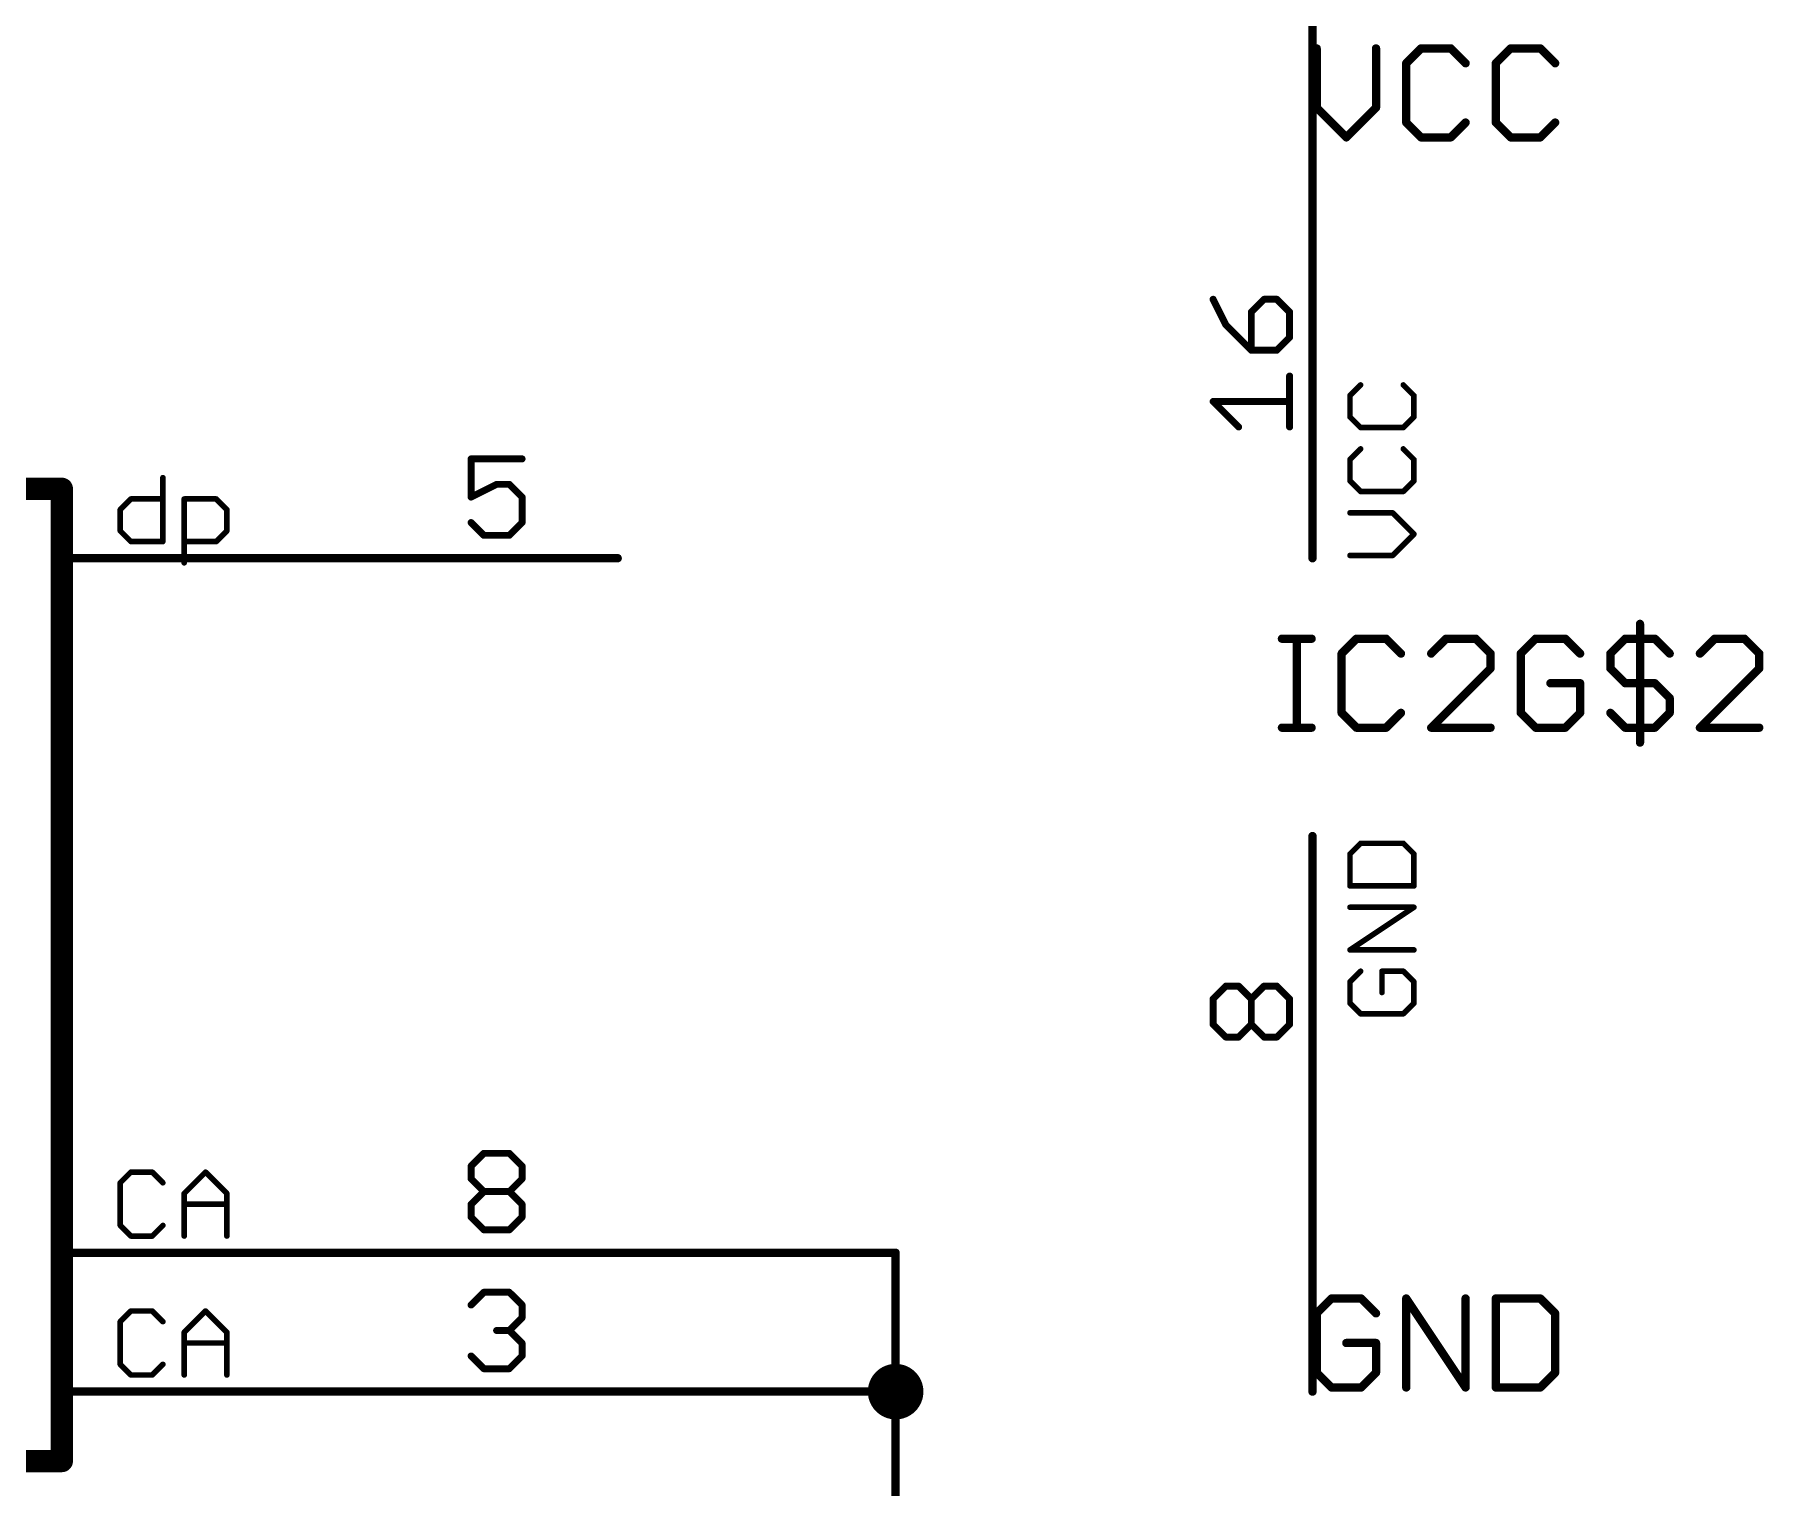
# Model space of a CAD drawing. Extents: x -13 to 211, y -15 to 133.
# Drawn here: x 179.84 to 211.44, y 26.19 to 52.76 of the extents above; entities that cross this region are included whole.
import ezdxf

# ---------------------------------------------------------------- set-up
doc = ezdxf.new("R2010")
doc.units = 0
for name, color, linetype in [('91', 94, 'CONTINUOUS'), ('94', 14, 'CONTINUOUS'), ('95', 251, 'CONTINUOUS')]:
    doc.layers.add(name, color=color, linetype=linetype)

msp = doc.modelspace()

# ---------------------------------------------------------------- linework, layer by layer
at = {"layer": '91', "const_width": 0.1524}
for points in [[(203.2, 48.26), (203.2, 53.34)], [(203.2, 33.02), (203.2, 27.94)], [(190.5, 30.48), (195.58, 30.48)], [(195.58, 30.48), (195.58, 27.94)], [(190.5, 27.94), (195.58, 27.94)], [(195.58, 27.94), (195.58, 2.54)]]:
    msp.add_lwpolyline(points, dxfattribs=at)
at = {"layer": '91'}
for points, const_width in [([(203.1619, 48.26, 1), (203.2381, 48.26)], 0.0762), ([(203.2381, 33.02, 1), (203.1619, 33.02)], 0.0762), ([(190.5, 30.5181, 1), (190.5, 30.4419)], 0.0762), ([(195.6181, 30.48, 1), (195.5419, 30.48)], 0.0762), ([(195.58, 30.4419, 1), (195.58, 30.5181)], 0.0762), ([(195.58, 27.686, 1), (195.58, 28.194, 1), (195.58, 27.686)], 0.508), ([(190.5, 27.9781, 1), (190.5, 27.9019)], 0.0762), ([(195.6181, 27.94, 1), (195.5419, 27.94)], 0.0762), ([(195.5419, 27.94, 1), (195.6181, 27.94)], 0.0762), ([(195.58, 27.9019, 1), (195.58, 27.9781)], 0.0762), ([(203.1619, 27.94, 1), (203.2381, 27.94)], 0.0762)]:
    msp.add_lwpolyline(points, format="xyb", dxfattribs=dict(at, const_width=const_width))
at = {"layer": '94'}
for points, const_width in [([(203.2, 48.26), (203.2, 43.18)], 0.1524), ([(180.34, 44.45), (170.18, 44.45)], 0.4064), ([(180.34, 44.45), (180.34, 26.67)], 0.4064), ([(185.42, 43.18), (180.213, 43.18)], 0.1524), ([(190.5, 43.18), (185.42, 43.18)], 0.1524), ([(203.2, 33.02), (203.2, 38.1)], 0.1524), ([(185.42, 30.48), (180.213, 30.48)], 0.1524), ([(190.5, 30.48), (185.42, 30.48)], 0.1524), ([(185.42, 27.94), (180.213, 27.94)], 0.1524), ([(190.5, 27.94), (185.42, 27.94)], 0.1524), ([(170.18, 26.67), (180.34, 26.67)], 0.4064)]:
    msp.add_lwpolyline(points, dxfattribs=dict(at, const_width=const_width))
for points, const_width in [([(203.2381, 48.26, 1), (203.1619, 48.26)], 0.0762), ([(180.4416, 44.45, 1), (180.2384, 44.45)], 0.2032), ([(180.34, 44.3484, 1), (180.34, 44.5516)], 0.2032), ([(180.213, 43.2181, 1), (180.213, 43.1419)], 0.0762), ([(185.42, 43.2181, 1), (185.42, 43.1419)], 0.0762), ([(185.42, 43.1419, 1), (185.42, 43.2181)], 0.0762), ([(190.5, 43.1419, 1), (190.5, 43.2181)], 0.0762), ([(203.1619, 43.18, 1), (203.2381, 43.18)], 0.0762), ([(203.2381, 38.1, 1), (203.1619, 38.1)], 0.0762), ([(203.1619, 33.02, 1), (203.2381, 33.02)], 0.0762), ([(180.213, 30.5181, 1), (180.213, 30.4419)], 0.0762), ([(185.42, 30.5181, 1), (185.42, 30.4419)], 0.0762), ([(185.42, 30.4419, 1), (185.42, 30.5181)], 0.0762), ([(190.5, 30.4419, 1), (190.5, 30.5181)], 0.0762), ([(180.213, 27.9781, 1), (180.213, 27.9019)], 0.0762), ([(185.42, 27.9781, 1), (185.42, 27.9019)], 0.0762), ([(185.42, 27.9019, 1), (185.42, 27.9781)], 0.0762), ([(190.5, 27.9019, 1), (190.5, 27.9781)], 0.0762), ([(180.34, 26.5684, 1), (180.34, 26.7716)], 0.2032), ([(180.2384, 26.67, 1), (180.4416, 26.67)], 0.2032)]:
    msp.add_lwpolyline(points, format="xyb", dxfattribs=dict(at, const_width=const_width))
at = {"layer": '95'}
for points, const_width in [([(203.2762, 52.5032), (203.2762, 51.4185)], 0.1524), ([(204.3609, 51.4185), (204.3609, 52.5032)], 0.1524), ([(205.1845, 52.5032), (204.9134, 52.232)], 0.1524), ([(205.7269, 52.5032), (205.1845, 52.5032)], 0.1524), ([(205.998, 52.232), (205.7269, 52.5032)], 0.1524), ([(206.8217, 52.5032), (206.5505, 52.232)], 0.1524), ([(207.364, 52.5032), (206.8217, 52.5032)], 0.1524), ([(207.6352, 52.232), (207.364, 52.5032)], 0.1524), ([(204.9134, 52.232), (204.9134, 51.1474)], 0.1524), ([(206.5505, 52.232), (206.5505, 51.1474)], 0.1524), ([(203.2762, 51.4185), (203.8185, 50.8762)], 0.1524), ([(203.8185, 50.8762), (204.3609, 51.4185)], 0.1524), ([(204.9134, 51.1474), (205.1845, 50.8762)], 0.1524), ([(205.7269, 50.8762), (205.998, 51.1474)], 0.1524), ([(206.5505, 51.1474), (206.8217, 50.8762)], 0.1524), ([(207.364, 50.8762), (207.6352, 51.1474)], 0.1524), ([(205.1845, 50.8762), (205.7269, 50.8762)], 0.1524), ([(206.8217, 50.8762), (207.364, 50.8762)], 0.1524), ([(201.3827, 47.9157), (201.6157, 47.4496)], 0.127), ([(202.3148, 47.9157), (202.0818, 47.6827)], 0.127), ([(202.0818, 47.6827), (202.0818, 46.9836)], 0.127), ([(202.5479, 47.9157), (202.3148, 47.9157)], 0.127), ([(202.7809, 47.6827), (202.5479, 47.9157)], 0.127), ([(202.7809, 47.2166), (202.7809, 47.6827)], 0.127), ([(201.6157, 47.4496), (202.0818, 46.9836)], 0.127), ([(202.5479, 46.9836), (202.7809, 47.2166)], 0.127), ([(202.0818, 46.9836), (202.5479, 46.9836)], 0.127), ([(202.7809, 45.5803), (202.7809, 46.5124)], 0.127), ([(204.0797, 46.3492), (203.8848, 46.1543)], 0.1016), ([(203.8848, 46.1543), (203.8848, 45.7645)], 0.1016), ([(205.0542, 46.1543), (204.8593, 46.3492)], 0.1016), ([(205.0542, 45.7645), (205.0542, 46.1543)], 0.1016), ([(201.8488, 45.5803), (201.3827, 46.0464)], 0.127), ([(201.3827, 46.0464), (202.7809, 46.0464)], 0.127), ([(203.8848, 45.7645), (204.0797, 45.5696)], 0.1016), ([(204.0797, 45.5696), (204.8593, 45.5696)], 0.1016), ([(204.8593, 45.5696), (205.0542, 45.7645)], 0.1016), ([(204.0797, 45.1798), (203.8848, 44.9849)], 0.1016), ([(205.0542, 44.9849), (204.8593, 45.1798)], 0.1016), ([(188.7524, 44.9973), (187.8203, 44.9973)], 0.127), ([(187.8203, 44.9973), (187.8203, 44.2982)], 0.127), ([(203.8848, 44.9849), (203.8848, 44.5951)], 0.1016), ([(205.0542, 44.5951), (205.0542, 44.9849)], 0.1016), ([(182.1864, 44.6542), (182.1864, 43.4848)], 0.1016), ([(187.8203, 44.2982), (188.2864, 44.5312)], 0.127), ([(188.2864, 44.5312), (188.5194, 44.5312)], 0.127), ([(188.5194, 44.5312), (188.7524, 44.2982)], 0.127), ([(203.8848, 44.5951), (204.0797, 44.4002)], 0.1016), ([(204.8593, 44.4002), (205.0542, 44.5951)], 0.1016), ([(181.4068, 44.0695), (181.6017, 44.2644)], 0.1016), ([(181.6017, 44.2644), (182.1864, 44.2644)], 0.1016), ([(182.5762, 43.095), (182.5762, 44.2644)], 0.1016), ([(182.5762, 44.2644), (183.1609, 44.2644)], 0.1016), ([(183.1609, 44.2644), (183.3558, 44.0695)], 0.1016), ([(188.7524, 44.2982), (188.7524, 43.8321)], 0.127), ([(204.0797, 44.4002), (204.8593, 44.4002)], 0.1016), ([(181.4068, 43.6797), (181.4068, 44.0695)], 0.1016), ([(183.3558, 44.0695), (183.3558, 43.6797)], 0.1016), ([(204.6644, 44.0104), (203.8848, 44.0104)], 0.1016), ([(205.0542, 43.6206), (204.6644, 44.0104)], 0.1016), ([(181.6017, 43.4848), (181.4068, 43.6797)], 0.1016), ([(183.3558, 43.6797), (183.1609, 43.4848)], 0.1016), ([(188.0533, 43.5991), (187.8203, 43.8321)], 0.127), ([(188.5194, 43.5991), (188.0533, 43.5991)], 0.127), ([(188.7524, 43.8321), (188.5194, 43.5991)], 0.127), ([(204.6644, 43.2308), (205.0542, 43.6206)], 0.1016), ([(182.1864, 43.4848), (181.6017, 43.4848)], 0.1016), ([(183.1609, 43.4848), (182.5762, 43.4848)], 0.1016), ([(203.8848, 43.2308), (204.6644, 43.2308)], 0.1016), ([(209.1864, 41.9794), (209.1864, 39.81)], 0.1524), ([(202.6412, 41.7082), (203.1835, 41.7082)], 0.1524), ([(202.9124, 40.0812), (202.9124, 41.7082)], 0.1524), ([(204.0038, 41.7082), (203.7326, 41.437)], 0.1524), ([(204.5461, 41.7082), (204.0038, 41.7082)], 0.1524), ([(204.8173, 41.437), (204.5461, 41.7082)], 0.1524), ([(205.641, 41.7082), (205.3698, 41.437)], 0.1524), ([(206.1833, 41.7082), (205.641, 41.7082)], 0.1524), ([(206.4545, 41.437), (206.1833, 41.7082)], 0.1524), ([(207.2781, 41.7082), (207.007, 41.437)], 0.1524), ([(207.8204, 41.7082), (207.2781, 41.7082)], 0.1524), ([(208.0916, 41.437), (207.8204, 41.7082)], 0.1524), ([(208.6441, 41.437), (208.9153, 41.7082)], 0.1524), ([(208.9153, 41.7082), (209.4576, 41.7082)], 0.1524), ([(209.4576, 41.7082), (209.7288, 41.437)], 0.1524), ([(210.5524, 41.7082), (210.2813, 41.437)], 0.1524), ([(211.0948, 41.7082), (210.5524, 41.7082)], 0.1524), ([(211.3659, 41.437), (211.0948, 41.7082)], 0.1524), ([(203.7326, 41.437), (203.7326, 40.3524)], 0.1524), ([(206.4545, 41.1659), (206.4545, 41.437)], 0.1524), ([(207.007, 41.437), (207.007, 40.3524)], 0.1524), ([(208.6441, 41.1659), (208.6441, 41.437)], 0.1524), ([(211.3659, 41.1659), (211.3659, 41.437)], 0.1524), ([(205.3698, 40.0812), (206.4545, 41.1659)], 0.1524), ([(208.9153, 40.8947), (208.6441, 41.1659)], 0.1524), ([(210.2813, 40.0812), (211.3659, 41.1659)], 0.1524), ([(208.0916, 40.8947), (207.5493, 40.8947)], 0.1524), ([(208.0916, 40.3524), (208.0916, 40.8947)], 0.1524), ([(209.4576, 40.8947), (208.9153, 40.8947)], 0.1524), ([(209.7288, 40.6235), (209.4576, 40.8947)], 0.1524), ([(209.7288, 40.3524), (209.7288, 40.6235)], 0.1524), ([(202.6412, 40.0812), (203.1835, 40.0812)], 0.1524), ([(203.7326, 40.3524), (204.0038, 40.0812)], 0.1524), ([(204.0038, 40.0812), (204.5461, 40.0812)], 0.1524), ([(204.5461, 40.0812), (204.8173, 40.3524)], 0.1524), ([(206.4545, 40.0812), (205.3698, 40.0812)], 0.1524), ([(207.007, 40.3524), (207.2781, 40.0812)], 0.1524), ([(207.2781, 40.0812), (207.8204, 40.0812)], 0.1524), ([(207.8204, 40.0812), (208.0916, 40.3524)], 0.1524), ([(208.6441, 40.3524), (208.9153, 40.0812)], 0.1524), ([(208.9153, 40.0812), (209.4576, 40.0812)], 0.1524), ([(209.4576, 40.0812), (209.7288, 40.3524)], 0.1524), ([(211.3659, 40.0812), (210.2813, 40.0812)], 0.1524), ([(204.0797, 37.9672), (203.8848, 37.7723)], 0.1016), ([(204.8593, 37.9672), (204.0797, 37.9672)], 0.1016), ([(205.0542, 37.7723), (204.8593, 37.9672)], 0.1016), ([(203.8848, 37.7723), (203.8848, 37.1876)], 0.1016), ([(205.0542, 37.1876), (205.0542, 37.7723)], 0.1016), ([(203.8848, 37.1876), (205.0542, 37.1876)], 0.1016), ([(203.8848, 36.0182), (205.0542, 36.7978)], 0.1016), ([(205.0542, 36.7978), (203.8848, 36.7978)], 0.1016), ([(205.0542, 36.0182), (203.8848, 36.0182)], 0.1016), ([(201.3827, 35.1225), (201.6157, 35.3556)], 0.127), ([(201.6157, 35.3556), (201.8488, 35.3556)], 0.127), ([(201.8488, 35.3556), (202.0818, 35.1225)], 0.127), ([(202.0818, 35.1225), (202.3148, 35.3556)], 0.127), ([(202.3148, 35.3556), (202.5479, 35.3556)], 0.127), ([(202.5479, 35.3556), (202.7809, 35.1225)], 0.127), ([(204.0797, 35.6284), (203.8848, 35.4335)], 0.1016), ([(203.8848, 35.4335), (203.8848, 35.0437)], 0.1016), ([(204.8593, 35.6284), (204.4695, 35.6284)], 0.1016), ([(204.4695, 35.6284), (204.4695, 35.2386)], 0.1016), ([(205.0542, 35.4335), (204.8593, 35.6284)], 0.1016), ([(205.0542, 35.0437), (205.0542, 35.4335)], 0.1016), ([(201.3827, 34.6565), (201.3827, 35.1225)], 0.127), ([(202.0818, 34.6565), (202.0818, 35.1225)], 0.127), ([(202.7809, 35.1225), (202.7809, 34.6565)], 0.127), ([(203.8848, 35.0437), (204.0797, 34.8488)], 0.1016), ([(204.8593, 34.8488), (205.0542, 35.0437)], 0.1016), ([(204.0797, 34.8488), (204.8593, 34.8488)], 0.1016), ([(201.6157, 34.4234), (201.3827, 34.6565)], 0.127), ([(201.8488, 34.4234), (201.6157, 34.4234)], 0.127), ([(202.0818, 34.6565), (201.8488, 34.4234)], 0.127), ([(202.3148, 34.4234), (202.0818, 34.6565)], 0.127), ([(202.5479, 34.4234), (202.3148, 34.4234)], 0.127), ([(202.7809, 34.6565), (202.5479, 34.4234)], 0.127), ([(187.8203, 32.0643), (188.0533, 32.2973)], 0.127), ([(188.0533, 32.2973), (188.5194, 32.2973)], 0.127), ([(188.5194, 32.2973), (188.7524, 32.0643)], 0.127), ([(181.6017, 31.9542), (181.4068, 31.7593)], 0.1016), ([(181.9915, 31.9542), (181.6017, 31.9542)], 0.1016), ([(182.1864, 31.7593), (181.9915, 31.9542)], 0.1016), ([(182.5762, 31.5644), (182.966, 31.9542)], 0.1016), ([(182.966, 31.9542), (183.3558, 31.5644)], 0.1016), ([(187.8203, 31.8312), (187.8203, 32.0643)], 0.127), ([(188.7524, 32.0643), (188.7524, 31.8312)], 0.127), ([(181.4068, 31.7593), (181.4068, 30.9797)], 0.1016), ([(182.5762, 30.7848), (182.5762, 31.5644)], 0.1016), ([(183.3558, 31.5644), (183.3558, 30.7848)], 0.1016), ([(188.0533, 31.5982), (187.8203, 31.8312)], 0.127), ([(187.8203, 31.3652), (188.0533, 31.5982)], 0.127), ([(188.0533, 31.5982), (188.5194, 31.5982)], 0.127), ([(188.7524, 31.8312), (188.5194, 31.5982)], 0.127), ([(188.5194, 31.5982), (188.7524, 31.3652)], 0.127), ([(182.5762, 31.3695), (183.3558, 31.3695)], 0.1016), ([(187.8203, 31.1321), (187.8203, 31.3652)], 0.127), ([(188.7524, 31.3652), (188.7524, 31.1321)], 0.127), ([(181.4068, 30.9797), (181.6017, 30.7848)], 0.1016), ([(181.9915, 30.7848), (182.1864, 30.9797)], 0.1016), ([(188.0533, 30.8991), (187.8203, 31.1321)], 0.127), ([(188.7524, 31.1321), (188.5194, 30.8991)], 0.127), ([(181.6017, 30.7848), (181.9915, 30.7848)], 0.1016), ([(188.5194, 30.8991), (188.0533, 30.8991)], 0.127), ([(187.8203, 29.5243), (188.0533, 29.7573)], 0.127), ([(188.0533, 29.7573), (188.5194, 29.7573)], 0.127), ([(188.5194, 29.7573), (188.7524, 29.5243)], 0.127), ([(203.5474, 29.6432), (203.2762, 29.372)], 0.1524), ([(204.0897, 29.6432), (203.5474, 29.6432)], 0.1524), ([(204.3609, 29.372), (204.0897, 29.6432)], 0.1524), ([(204.9134, 28.0162), (204.9134, 29.6432)], 0.1524), ([(204.9134, 29.6432), (205.998, 28.0162)], 0.1524), ([(205.998, 28.0162), (205.998, 29.6432)], 0.1524), ([(206.5505, 29.6432), (206.5505, 28.0162)], 0.1524), ([(207.364, 29.6432), (206.5505, 29.6432)], 0.1524), ([(207.6352, 29.372), (207.364, 29.6432)], 0.1524), ([(181.6017, 29.4142), (181.4068, 29.2193)], 0.1016), ([(181.9915, 29.4142), (181.6017, 29.4142)], 0.1016), ([(182.1864, 29.2193), (181.9915, 29.4142)], 0.1016), ([(182.5762, 29.0244), (182.966, 29.4142)], 0.1016), ([(182.966, 29.4142), (183.3558, 29.0244)], 0.1016), ([(188.7524, 29.5243), (188.7524, 29.2912)], 0.127), ([(203.2762, 29.372), (203.2762, 28.2874)], 0.1524), ([(207.6352, 28.2874), (207.6352, 29.372)], 0.1524), ([(181.4068, 29.2193), (181.4068, 28.4397)], 0.1016), ([(182.5762, 28.2448), (182.5762, 29.0244)], 0.1016), ([(183.3558, 29.0244), (183.3558, 28.2448)], 0.1016), ([(188.5194, 29.0582), (188.2864, 29.0582)], 0.127), ([(188.7524, 29.2912), (188.5194, 29.0582)], 0.127), ([(188.5194, 29.0582), (188.7524, 28.8252)], 0.127), ([(182.5762, 28.8295), (183.3558, 28.8295)], 0.1016), ([(188.7524, 28.8252), (188.7524, 28.5921)], 0.127), ([(204.3609, 28.8297), (203.8185, 28.8297)], 0.1524), ([(204.3609, 28.2874), (204.3609, 28.8297)], 0.1524), ([(181.4068, 28.4397), (181.6017, 28.2448)], 0.1016), ([(181.9915, 28.2448), (182.1864, 28.4397)], 0.1016), ([(188.0533, 28.3591), (187.8203, 28.5921)], 0.127), ([(188.7524, 28.5921), (188.5194, 28.3591)], 0.127), ([(181.6017, 28.2448), (181.9915, 28.2448)], 0.1016), ([(188.5194, 28.3591), (188.0533, 28.3591)], 0.127), ([(203.2762, 28.2874), (203.5474, 28.0162)], 0.1524), ([(204.0897, 28.0162), (204.3609, 28.2874)], 0.1524), ([(207.364, 28.0162), (207.6352, 28.2874)], 0.1524), ([(203.5474, 28.0162), (204.0897, 28.0162)], 0.1524), ([(206.5505, 28.0162), (207.364, 28.0162)], 0.1524)]:
    msp.add_lwpolyline(points, dxfattribs=dict(at, const_width=const_width))
for points, const_width in [([(203.3143, 52.5032, 1), (203.2381, 52.5032)], 0.0762), ([(204.399, 52.5032, 1), (204.3228, 52.5032)], 0.0762), ([(205.1845, 52.5413, 1), (205.1845, 52.4651)], 0.0762), ([(205.2115, 52.4762, 1), (205.1576, 52.5301)], 0.0762), ([(205.7538, 52.5301, 1), (205.6999, 52.4762)], 0.0762), ([(205.7269, 52.4651, 1), (205.7269, 52.5413)], 0.0762), ([(206.8217, 52.5413, 1), (206.8217, 52.4651)], 0.0762), ([(206.8486, 52.4762, 1), (206.7947, 52.5301)], 0.0762), ([(207.3909, 52.5301, 1), (207.3371, 52.4762)], 0.0762), ([(207.364, 52.4651, 1), (207.364, 52.5413)], 0.0762), ([(204.8864, 52.259, 1), (204.9403, 52.2051)], 0.0762), ([(204.9515, 52.232, 1), (204.8753, 52.232)], 0.0762), ([(205.9711, 52.2051, 1), (206.025, 52.259)], 0.0762), ([(206.5886, 52.232, 1), (206.5124, 52.232)], 0.0762), ([(206.5236, 52.259, 1), (206.5775, 52.2051)], 0.0762), ([(207.6082, 52.2051, 1), (207.6621, 52.259)], 0.0762), ([(203.3031, 51.4455, 1), (203.2493, 51.3916)], 0.0762), ([(203.2381, 51.4185, 1), (203.3143, 51.4185)], 0.0762), ([(204.3228, 51.4185, 1), (204.399, 51.4185)], 0.0762), ([(204.3878, 51.3916, 1), (204.3339, 51.4455)], 0.0762), ([(204.9403, 51.1743, 1), (204.8864, 51.1204)], 0.0762), ([(206.025, 51.1204, 1), (205.9711, 51.1743)], 0.0762), ([(206.5775, 51.1743, 1), (206.5236, 51.1204)], 0.0762), ([(207.6621, 51.1204, 1), (207.6082, 51.1743)], 0.0762), ([(203.7916, 50.9031, 1), (203.8455, 50.8493)], 0.0762), ([(203.7916, 50.8493, 1), (203.8455, 50.9031)], 0.0762), ([(204.8753, 51.1474, 1), (204.9515, 51.1474)], 0.0762), ([(205.1845, 50.9143, 1), (205.1845, 50.8381)], 0.0762), ([(205.1576, 50.8493, 1), (205.2115, 50.9031)], 0.0762), ([(205.6999, 50.9031, 1), (205.7538, 50.8493)], 0.0762), ([(205.7269, 50.8381, 1), (205.7269, 50.9143)], 0.0762), ([(206.5124, 51.1474, 1), (206.5886, 51.1474)], 0.0762), ([(206.8217, 50.9143, 1), (206.8217, 50.8381)], 0.0762), ([(206.7947, 50.8493, 1), (206.8486, 50.9031)], 0.0762), ([(207.3371, 50.9031, 1), (207.3909, 50.8493)], 0.0762), ([(207.364, 50.8381, 1), (207.364, 50.9143)], 0.0762), ([(201.4111, 47.9299, 1), (201.3543, 47.9015)], 0.0635), ([(202.1136, 47.6827, 1), (202.0501, 47.6827)], 0.0635), ([(202.0594, 47.7051, 1), (202.1043, 47.6602)], 0.0635), ([(202.3148, 47.9475, 1), (202.3148, 47.884)], 0.0635), ([(202.3373, 47.8933, 1), (202.2924, 47.9382)], 0.0635), ([(202.5703, 47.9382, 1), (202.5254, 47.8933)], 0.0635), ([(202.5479, 47.884, 1), (202.5479, 47.9475)], 0.0635), ([(202.8126, 47.6827, 1), (202.7492, 47.6827)], 0.0635), ([(202.7584, 47.6602, 1), (202.8034, 47.7051)], 0.0635), ([(201.6382, 47.4721, 1), (201.5933, 47.4272)], 0.0635), ([(201.5873, 47.4354, 1), (201.6441, 47.4638)], 0.0635), ([(202.7492, 47.2166, 1), (202.8126, 47.2166)], 0.0635), ([(202.8034, 47.1942, 1), (202.7584, 47.2391)], 0.0635), ([(202.0818, 47.0153, 1), (202.0818, 46.9518)], 0.0635), ([(202.0501, 46.9836, 1), (202.1136, 46.9836)], 0.0635), ([(202.0594, 46.9611, 1), (202.1043, 47.006)], 0.0635), ([(202.5254, 47.006, 1), (202.5703, 46.9611)], 0.0635), ([(202.5479, 46.9518, 1), (202.5479, 47.0153)], 0.0635), ([(202.8126, 46.5124, 1), (202.7492, 46.5124)], 0.0635), ([(203.8668, 46.1723, 1), (203.9028, 46.1363)], 0.0508), ([(203.9102, 46.1543, 1), (203.8594, 46.1543)], 0.0508), ([(204.0977, 46.3312, 1), (204.0617, 46.3672)], 0.0508), ([(204.8773, 46.3672, 1), (204.8413, 46.3312)], 0.0508), ([(205.0796, 46.1543, 1), (205.0288, 46.1543)], 0.0508), ([(205.0362, 46.1363, 1), (205.0722, 46.1723)], 0.0508), ([(201.3827, 46.0781, 1), (201.3827, 46.0146)], 0.0635), ([(201.4052, 46.0688, 1), (201.3603, 46.0239)], 0.0635), ([(202.7809, 46.0146, 1), (202.7809, 46.0781)], 0.0635), ([(201.8263, 45.5578, 1), (201.8712, 45.6028)], 0.0635), ([(202.7492, 45.5803, 1), (202.8126, 45.5803)], 0.0635), ([(203.9028, 45.7825, 1), (203.8668, 45.7465)], 0.0508), ([(203.8594, 45.7645, 1), (203.9102, 45.7645)], 0.0508), ([(204.0797, 45.595, 1), (204.0797, 45.5442)], 0.0508), ([(204.0617, 45.5516, 1), (204.0977, 45.5876)], 0.0508), ([(204.8413, 45.5876, 1), (204.8773, 45.5516)], 0.0508), ([(204.8593, 45.5442, 1), (204.8593, 45.595)], 0.0508), ([(205.0288, 45.7645, 1), (205.0796, 45.7645)], 0.0508), ([(205.0722, 45.7465, 1), (205.0362, 45.7825)], 0.0508), ([(204.0977, 45.1618, 1), (204.0617, 45.1978)], 0.0508), ([(204.8773, 45.1978, 1), (204.8413, 45.1618)], 0.0508), ([(187.8203, 45.029, 1), (187.8203, 44.9655)], 0.0635), ([(187.852, 44.9973, 1), (187.7886, 44.9973)], 0.0635), ([(188.7524, 44.9655, 1), (188.7524, 45.029)], 0.0635), ([(203.8668, 45.0029, 1), (203.9028, 44.9669)], 0.0508), ([(203.9102, 44.9849, 1), (203.8594, 44.9849)], 0.0508), ([(205.0796, 44.9849, 1), (205.0288, 44.9849)], 0.0508), ([(205.0362, 44.9669, 1), (205.0722, 45.0029)], 0.0508), ([(182.2118, 44.6542, 1), (182.161, 44.6542)], 0.0508), ([(188.2864, 44.563, 1), (188.2864, 44.4995)], 0.0635), ([(188.3006, 44.5028, 1), (188.2722, 44.5596)], 0.0635), ([(188.5418, 44.5537, 1), (188.4969, 44.5088)], 0.0635), ([(188.5194, 44.4995, 1), (188.5194, 44.563)], 0.0635), ([(203.9028, 44.6131, 1), (203.8668, 44.5771)], 0.0508), ([(203.8594, 44.5951, 1), (203.9102, 44.5951)], 0.0508), ([(205.0288, 44.5951, 1), (205.0796, 44.5951)], 0.0508), ([(205.0722, 44.5771, 1), (205.0362, 44.6131)], 0.0508), ([(181.6017, 44.2898, 1), (181.6017, 44.239)], 0.0508), ([(181.6197, 44.2464, 1), (181.5837, 44.2824)], 0.0508), ([(182.1864, 44.239, 1), (182.1864, 44.2898)], 0.0508), ([(182.6016, 44.2644, 1), (182.5508, 44.2644)], 0.0508), ([(182.5762, 44.2898, 1), (182.5762, 44.239)], 0.0508), ([(183.1789, 44.2824, 1), (183.1429, 44.2464)], 0.0508), ([(183.1609, 44.239, 1), (183.1609, 44.2898)], 0.0508), ([(187.8061, 44.3266, 1), (187.8345, 44.2698)], 0.0635), ([(187.7886, 44.2982, 1), (187.852, 44.2982)], 0.0635), ([(188.7842, 44.2982, 1), (188.7207, 44.2982)], 0.0635), ([(188.73, 44.2757, 1), (188.7749, 44.3206)], 0.0635), ([(204.0797, 44.4256, 1), (204.0797, 44.3748)], 0.0508), ([(204.0617, 44.3822, 1), (204.0977, 44.4182)], 0.0508), ([(204.8413, 44.4182, 1), (204.8773, 44.3822)], 0.0508), ([(204.8593, 44.3748, 1), (204.8593, 44.4256)], 0.0508), ([(181.3888, 44.0875, 1), (181.4248, 44.0515)], 0.0508), ([(181.4322, 44.0695, 1), (181.3814, 44.0695)], 0.0508), ([(183.3812, 44.0695, 1), (183.3304, 44.0695)], 0.0508), ([(183.3378, 44.0515, 1), (183.3738, 44.0875)], 0.0508), ([(203.8848, 44.0358, 1), (203.8848, 43.985)], 0.0508), ([(204.6824, 44.0284, 1), (204.6464, 43.9924)], 0.0508), ([(204.6644, 43.985, 1), (204.6644, 44.0358)], 0.0508), ([(181.4248, 43.6977, 1), (181.3888, 43.6617)], 0.0508), ([(181.3814, 43.6797, 1), (181.4322, 43.6797)], 0.0508), ([(183.3304, 43.6797, 1), (183.3812, 43.6797)], 0.0508), ([(183.3738, 43.6617, 1), (183.3378, 43.6977)], 0.0508), ([(187.8428, 43.8546, 1), (187.7978, 43.8097)], 0.0635), ([(188.0533, 43.6309, 1), (188.0533, 43.5673)], 0.0635), ([(188.0309, 43.5766, 1), (188.0758, 43.6216)], 0.0635), ([(188.4969, 43.6216, 1), (188.5418, 43.5766)], 0.0635), ([(188.5194, 43.5673, 1), (188.5194, 43.6309)], 0.0635), ([(188.7207, 43.8321, 1), (188.7842, 43.8321)], 0.0635), ([(188.7749, 43.8097, 1), (188.73, 43.8546)], 0.0635), ([(205.0722, 43.6026, 1), (205.0362, 43.6386)], 0.0508), ([(205.0362, 43.6026, 1), (205.0722, 43.6386)], 0.0508), ([(181.6017, 43.5102, 1), (181.6017, 43.4594)], 0.0508), ([(181.5837, 43.4668, 1), (181.6197, 43.5028)], 0.0508), ([(182.161, 43.4848, 1), (182.2118, 43.4848)], 0.0508), ([(182.1864, 43.4594, 1), (182.1864, 43.5102)], 0.0508), ([(182.5762, 43.5102, 1), (182.5762, 43.4594)], 0.0508), ([(183.1429, 43.5028, 1), (183.1789, 43.4668)], 0.0508), ([(183.1609, 43.4594, 1), (183.1609, 43.5102)], 0.0508), ([(182.5508, 43.095, 1), (182.6016, 43.095)], 0.0508), ([(203.8848, 43.2562, 1), (203.8848, 43.2054)], 0.0508), ([(204.6464, 43.2488, 1), (204.6824, 43.2128)], 0.0508), ([(204.6644, 43.2054, 1), (204.6644, 43.2562)], 0.0508), ([(209.2245, 41.9794, 1), (209.1483, 41.9794)], 0.0762), ([(202.6412, 41.7463, 1), (202.6412, 41.6701)], 0.0762), ([(202.9505, 41.7082, 1), (202.8743, 41.7082)], 0.0762), ([(203.1835, 41.6701, 1), (203.1835, 41.7463)], 0.0762), ([(204.0038, 41.7463, 1), (204.0038, 41.6701)], 0.0762), ([(204.0307, 41.6812, 1), (203.9769, 41.7351)], 0.0762), ([(204.5731, 41.7351, 1), (204.5192, 41.6812)], 0.0762), ([(204.5461, 41.6701, 1), (204.5461, 41.7463)], 0.0762), ([(205.641, 41.7463, 1), (205.641, 41.6701)], 0.0762), ([(205.6679, 41.6812, 1), (205.614, 41.7351)], 0.0762), ([(206.2102, 41.7351, 1), (206.1563, 41.6812)], 0.0762), ([(206.1833, 41.6701, 1), (206.1833, 41.7463)], 0.0762), ([(207.2781, 41.7463, 1), (207.2781, 41.6701)], 0.0762), ([(207.3051, 41.6812, 1), (207.2512, 41.7351)], 0.0762), ([(207.8474, 41.7351, 1), (207.7935, 41.6812)], 0.0762), ([(207.8204, 41.6701, 1), (207.8204, 41.7463)], 0.0762), ([(208.9153, 41.7463, 1), (208.9153, 41.6701)], 0.0762), ([(208.9422, 41.6812, 1), (208.8883, 41.7351)], 0.0762), ([(209.4845, 41.7351, 1), (209.4307, 41.6812)], 0.0762), ([(209.4576, 41.6701, 1), (209.4576, 41.7463)], 0.0762), ([(210.5524, 41.7463, 1), (210.5524, 41.6701)], 0.0762), ([(210.5794, 41.6812, 1), (210.5255, 41.7351)], 0.0762), ([(211.1217, 41.7351, 1), (211.0678, 41.6812)], 0.0762), ([(211.0948, 41.6701, 1), (211.0948, 41.7463)], 0.0762), ([(203.7707, 41.437, 1), (203.6945, 41.437)], 0.0762), ([(203.7057, 41.464, 1), (203.7596, 41.4101)], 0.0762), ([(204.7904, 41.4101, 1), (204.8442, 41.464)], 0.0762), ([(205.3429, 41.464, 1), (205.3967, 41.4101)], 0.0762), ([(206.4926, 41.437, 1), (206.4164, 41.437)], 0.0762), ([(206.4275, 41.4101, 1), (206.4814, 41.464)], 0.0762), ([(206.98, 41.464, 1), (207.0339, 41.4101)], 0.0762), ([(207.0451, 41.437, 1), (206.9689, 41.437)], 0.0762), ([(208.0647, 41.4101, 1), (208.1185, 41.464)], 0.0762), ([(208.6822, 41.437, 1), (208.606, 41.437)], 0.0762), ([(208.6172, 41.464, 1), (208.671, 41.4101)], 0.0762), ([(209.7018, 41.4101, 1), (209.7557, 41.464)], 0.0762), ([(210.2543, 41.464, 1), (210.3082, 41.4101)], 0.0762), ([(211.404, 41.437, 1), (211.3278, 41.437)], 0.0762), ([(211.339, 41.4101, 1), (211.3929, 41.464)], 0.0762), ([(206.4164, 41.1659, 1), (206.4926, 41.1659)], 0.0762), ([(206.4814, 41.1389, 1), (206.4275, 41.1928)], 0.0762), ([(208.671, 41.1928, 1), (208.6172, 41.1389)], 0.0762), ([(208.606, 41.1659, 1), (208.6822, 41.1659)], 0.0762), ([(211.3278, 41.1659, 1), (211.404, 41.1659)], 0.0762), ([(211.3929, 41.1389, 1), (211.339, 41.1928)], 0.0762), ([(207.5493, 40.9328, 1), (207.5493, 40.8566)], 0.0762), ([(208.1297, 40.8947, 1), (208.0535, 40.8947)], 0.0762), ([(208.0916, 40.8566, 1), (208.0916, 40.9328)], 0.0762), ([(208.9153, 40.9328, 1), (208.9153, 40.8566)], 0.0762), ([(208.8883, 40.8678, 1), (208.9422, 40.9216)], 0.0762), ([(209.4845, 40.9216, 1), (209.4307, 40.8678)], 0.0762), ([(209.4576, 40.8566, 1), (209.4576, 40.9328)], 0.0762), ([(209.7669, 40.6235, 1), (209.6907, 40.6235)], 0.0762), ([(209.7018, 40.5966, 1), (209.7557, 40.6505)], 0.0762), ([(202.6412, 40.1193, 1), (202.6412, 40.0431)], 0.0762), ([(203.1835, 40.0431, 1), (203.1835, 40.1193)], 0.0762), ([(203.7596, 40.3793, 1), (203.7057, 40.3254)], 0.0762), ([(203.6945, 40.3524, 1), (203.7707, 40.3524)], 0.0762), ([(204.0038, 40.1193, 1), (204.0038, 40.0431)], 0.0762), ([(203.9769, 40.0543, 1), (204.0307, 40.1081)], 0.0762), ([(204.5192, 40.1081, 1), (204.5731, 40.0543)], 0.0762), ([(204.5461, 40.0431, 1), (204.5461, 40.1193)], 0.0762), ([(204.8442, 40.3254, 1), (204.7904, 40.3793)], 0.0762), ([(205.3698, 40.1193, 1), (205.3698, 40.0431)], 0.0762), ([(205.3429, 40.1081, 1), (205.3967, 40.0543)], 0.0762), ([(206.4545, 40.0431, 1), (206.4545, 40.1193)], 0.0762), ([(207.0339, 40.3793, 1), (206.98, 40.3254)], 0.0762), ([(206.9689, 40.3524, 1), (207.0451, 40.3524)], 0.0762), ([(207.2781, 40.1193, 1), (207.2781, 40.0431)], 0.0762), ([(207.2512, 40.0543, 1), (207.3051, 40.1081)], 0.0762), ([(207.7935, 40.1081, 1), (207.8474, 40.0543)], 0.0762), ([(207.8204, 40.0431, 1), (207.8204, 40.1193)], 0.0762), ([(208.0535, 40.3524, 1), (208.1297, 40.3524)], 0.0762), ([(208.1185, 40.3254, 1), (208.0647, 40.3793)], 0.0762), ([(208.671, 40.3793, 1), (208.6172, 40.3254)], 0.0762), ([(208.9153, 40.1193, 1), (208.9153, 40.0431)], 0.0762), ([(208.8883, 40.0543, 1), (208.9422, 40.1081)], 0.0762), ([(209.4307, 40.1081, 1), (209.4845, 40.0543)], 0.0762), ([(209.4576, 40.0431, 1), (209.4576, 40.1193)], 0.0762), ([(209.6907, 40.3524, 1), (209.7669, 40.3524)], 0.0762), ([(209.7557, 40.3254, 1), (209.7018, 40.3793)], 0.0762), ([(210.2813, 40.1193, 1), (210.2813, 40.0431)], 0.0762), ([(210.2543, 40.1081, 1), (210.3082, 40.0543)], 0.0762), ([(211.3659, 40.0431, 1), (211.3659, 40.1193)], 0.0762), ([(202.8743, 40.0812, 1), (202.9505, 40.0812)], 0.0762), ([(209.1483, 39.81, 1), (209.2245, 39.81)], 0.0762), ([(204.0797, 37.9926, 1), (204.0797, 37.9418)], 0.0508), ([(204.0977, 37.9492, 1), (204.0617, 37.9852)], 0.0508), ([(204.8773, 37.9852, 1), (204.8413, 37.9492)], 0.0508), ([(204.8593, 37.9418, 1), (204.8593, 37.9926)], 0.0508), ([(203.8668, 37.7903, 1), (203.9028, 37.7543)], 0.0508), ([(203.9102, 37.7723, 1), (203.8594, 37.7723)], 0.0508), ([(205.0796, 37.7723, 1), (205.0288, 37.7723)], 0.0508), ([(205.0362, 37.7543, 1), (205.0722, 37.7903)], 0.0508), ([(203.8848, 37.213, 1), (203.8848, 37.1622)], 0.0508), ([(203.8594, 37.1876, 1), (203.9102, 37.1876)], 0.0508), ([(205.0288, 37.1876, 1), (205.0796, 37.1876)], 0.0508), ([(205.0542, 37.1622, 1), (205.0542, 37.213)], 0.0508), ([(203.8848, 36.8232, 1), (203.8848, 36.7724)], 0.0508), ([(205.0683, 36.7767, 1), (205.0401, 36.8189)], 0.0508), ([(205.0542, 36.7724, 1), (205.0542, 36.8232)], 0.0508), ([(203.8848, 36.0436, 1), (203.8848, 35.9928)], 0.0508), ([(203.8707, 36.0393, 1), (203.8989, 35.9971)], 0.0508), ([(205.0542, 35.9928, 1), (205.0542, 36.0436)], 0.0508), ([(201.6157, 35.3873, 1), (201.6157, 35.3238)], 0.0635), ([(201.6382, 35.3331, 1), (201.5933, 35.378)], 0.0635), ([(201.8712, 35.378, 1), (201.8263, 35.3331)], 0.0635), ([(201.8488, 35.3238, 1), (201.8488, 35.3873)], 0.0635), ([(202.3148, 35.3873, 1), (202.3148, 35.3238)], 0.0635), ([(202.3373, 35.3331, 1), (202.2924, 35.378)], 0.0635), ([(202.5703, 35.378, 1), (202.5254, 35.3331)], 0.0635), ([(202.5479, 35.3238, 1), (202.5479, 35.3873)], 0.0635), ([(203.8668, 35.4515, 1), (203.9028, 35.4155)], 0.0508), ([(203.9102, 35.4335, 1), (203.8594, 35.4335)], 0.0508), ([(204.0977, 35.6104, 1), (204.0617, 35.6464)], 0.0508), ([(204.4695, 35.6538, 1), (204.4695, 35.603)], 0.0508), ([(204.4949, 35.6284, 1), (204.4441, 35.6284)], 0.0508), ([(204.8773, 35.6464, 1), (204.8413, 35.6104)], 0.0508), ([(204.8593, 35.603, 1), (204.8593, 35.6538)], 0.0508), ([(205.0796, 35.4335, 1), (205.0288, 35.4335)], 0.0508), ([(205.0362, 35.4155, 1), (205.0722, 35.4515)], 0.0508), ([(201.4145, 35.1225, 1), (201.351, 35.1225)], 0.0635), ([(201.3603, 35.145, 1), (201.4052, 35.1001)], 0.0635), ([(202.1136, 35.1225, 1), (202.0501, 35.1225)], 0.0635), ([(202.0594, 35.145, 1), (202.1043, 35.1001)], 0.0635), ([(202.0594, 35.1001, 1), (202.1043, 35.145)], 0.0635), ([(202.8126, 35.1225, 1), (202.7492, 35.1225)], 0.0635), ([(202.7584, 35.1001, 1), (202.8034, 35.145)], 0.0635), ([(203.9028, 35.0617, 1), (203.8668, 35.0257)], 0.0508), ([(204.4441, 35.2386, 1), (204.4949, 35.2386)], 0.0508), ([(205.0722, 35.0257, 1), (205.0362, 35.0617)], 0.0508), ([(203.8594, 35.0437, 1), (203.9102, 35.0437)], 0.0508), ([(204.0797, 34.8742, 1), (204.0797, 34.8234)], 0.0508), ([(204.0617, 34.8308, 1), (204.0977, 34.8668)], 0.0508), ([(204.8413, 34.8668, 1), (204.8773, 34.8308)], 0.0508), ([(204.8593, 34.8234, 1), (204.8593, 34.8742)], 0.0508), ([(205.0288, 35.0437, 1), (205.0796, 35.0437)], 0.0508), ([(201.4052, 34.6789, 1), (201.3603, 34.634)], 0.0635), ([(201.351, 34.6565, 1), (201.4145, 34.6565)], 0.0635), ([(201.6157, 34.4552, 1), (201.6157, 34.3917)], 0.0635), ([(201.5933, 34.401, 1), (201.6382, 34.4459)], 0.0635), ([(201.8263, 34.4459, 1), (201.8712, 34.401)], 0.0635), ([(201.8488, 34.3917, 1), (201.8488, 34.4552)], 0.0635), ([(202.0501, 34.6565, 1), (202.1136, 34.6565)], 0.0635), ([(202.1043, 34.6789, 1), (202.0594, 34.634)], 0.0635), ([(202.1043, 34.634, 1), (202.0594, 34.6789)], 0.0635), ([(202.3148, 34.4552, 1), (202.3148, 34.3917)], 0.0635), ([(202.2924, 34.401, 1), (202.3373, 34.4459)], 0.0635), ([(202.5254, 34.4459, 1), (202.5703, 34.401)], 0.0635), ([(202.5479, 34.3917, 1), (202.5479, 34.4552)], 0.0635), ([(202.7492, 34.6565, 1), (202.8126, 34.6565)], 0.0635), ([(202.8034, 34.634, 1), (202.7584, 34.6789)], 0.0635), ([(188.0533, 32.329, 1), (188.0533, 32.2655)], 0.0635), ([(188.0758, 32.2748, 1), (188.0309, 32.3197)], 0.0635), ([(188.5418, 32.3197, 1), (188.4969, 32.2748)], 0.0635), ([(188.5194, 32.2655, 1), (188.5194, 32.329)], 0.0635), ([(181.6017, 31.9796, 1), (181.6017, 31.9288)], 0.0508), ([(181.6197, 31.9362, 1), (181.5837, 31.9722)], 0.0508), ([(182.0095, 31.9722, 1), (181.9735, 31.9362)], 0.0508), ([(181.9915, 31.9288, 1), (181.9915, 31.9796)], 0.0508), ([(182.984, 31.9722, 1), (182.948, 31.9362)], 0.0508), ([(182.984, 31.9362, 1), (182.948, 31.9722)], 0.0508), ([(187.7978, 32.0867, 1), (187.8428, 32.0418)], 0.0635), ([(187.852, 32.0643, 1), (187.7886, 32.0643)], 0.0635), ([(188.7842, 32.0643, 1), (188.7207, 32.0643)], 0.0635), ([(188.73, 32.0418, 1), (188.7749, 32.0867)], 0.0635), ([(181.3888, 31.7773, 1), (181.4248, 31.7413)], 0.0508), ([(181.4322, 31.7593, 1), (181.3814, 31.7593)], 0.0508), ([(182.1684, 31.7413, 1), (182.2044, 31.7773)], 0.0508), ([(182.5582, 31.5824, 1), (182.5942, 31.5464)], 0.0508), ([(182.6016, 31.5644, 1), (182.5508, 31.5644)], 0.0508), ([(183.3812, 31.5644, 1), (183.3304, 31.5644)], 0.0508), ([(183.3378, 31.5464, 1), (183.3738, 31.5824)], 0.0508), ([(187.8428, 31.8537, 1), (187.7978, 31.8088)], 0.0635), ([(187.7886, 31.8312, 1), (187.852, 31.8312)], 0.0635), ([(188.0533, 31.6299, 1), (188.0533, 31.5664)], 0.0635), ([(188.0758, 31.5757, 1), (188.0309, 31.6206)], 0.0635), ([(188.0309, 31.5757, 1), (188.0758, 31.6206)], 0.0635), ([(188.5418, 31.6206, 1), (188.4969, 31.5757)], 0.0635), ([(188.4969, 31.6206, 1), (188.5418, 31.5757)], 0.0635), ([(188.5194, 31.5664, 1), (188.5194, 31.6299)], 0.0635), ([(188.7207, 31.8312, 1), (188.7842, 31.8312)], 0.0635), ([(188.7749, 31.8088, 1), (188.73, 31.8537)], 0.0635), ([(182.5762, 31.3949, 1), (182.5762, 31.3441)], 0.0508), ([(183.3558, 31.3441, 1), (183.3558, 31.3949)], 0.0508), ([(187.7978, 31.3876, 1), (187.8428, 31.3427)], 0.0635), ([(187.852, 31.3652, 1), (187.7886, 31.3652)], 0.0635), ([(188.7842, 31.3652, 1), (188.7207, 31.3652)], 0.0635), ([(188.73, 31.3427, 1), (188.7749, 31.3876)], 0.0635), ([(181.4248, 30.9977, 1), (181.3888, 30.9617)], 0.0508), ([(181.3814, 30.9797, 1), (181.4322, 30.9797)], 0.0508), ([(182.2044, 30.9617, 1), (182.1684, 30.9977)], 0.0508), ([(187.8428, 31.1546, 1), (187.7978, 31.1097)], 0.0635), ([(187.7886, 31.1321, 1), (187.852, 31.1321)], 0.0635), ([(188.7207, 31.1321, 1), (188.7842, 31.1321)], 0.0635), ([(188.7749, 31.1097, 1), (188.73, 31.1546)], 0.0635), ([(181.6017, 30.8102, 1), (181.6017, 30.7594)], 0.0508), ([(181.5837, 30.7668, 1), (181.6197, 30.8028)], 0.0508), ([(181.9735, 30.8028, 1), (182.0095, 30.7668)], 0.0508), ([(181.9915, 30.7594, 1), (181.9915, 30.8102)], 0.0508), ([(182.5508, 30.7848, 1), (182.6016, 30.7848)], 0.0508), ([(183.3304, 30.7848, 1), (183.3812, 30.7848)], 0.0508), ([(188.0533, 30.9308, 1), (188.0533, 30.8674)], 0.0635), ([(188.0309, 30.8766, 1), (188.0758, 30.9216)], 0.0635), ([(188.4969, 30.9216, 1), (188.5418, 30.8766)], 0.0635), ([(188.5194, 30.8674, 1), (188.5194, 30.9308)], 0.0635), ([(188.0533, 29.789, 1), (188.0533, 29.7255)], 0.0635), ([(188.0758, 29.7348, 1), (188.0309, 29.7797)], 0.0635), ([(188.5418, 29.7797, 1), (188.4969, 29.7348)], 0.0635), ([(188.5194, 29.7255, 1), (188.5194, 29.789)], 0.0635), ([(203.5474, 29.6813, 1), (203.5474, 29.6051)], 0.0762), ([(203.5743, 29.6162, 1), (203.5204, 29.6701)], 0.0762), ([(204.1166, 29.6701, 1), (204.0628, 29.6162)], 0.0762), ([(204.0897, 29.6051, 1), (204.0897, 29.6813)], 0.0762), ([(204.9515, 29.6432, 1), (204.8753, 29.6432)], 0.0762), ([(204.9451, 29.6643, 1), (204.8817, 29.6221)], 0.0762), ([(206.0361, 29.6432, 1), (205.9599, 29.6432)], 0.0762), ([(206.5886, 29.6432, 1), (206.5124, 29.6432)], 0.0762), ([(206.5505, 29.6813, 1), (206.5505, 29.6051)], 0.0762), ([(207.3909, 29.6701, 1), (207.3371, 29.6162)], 0.0762), ([(207.364, 29.6051, 1), (207.364, 29.6813)], 0.0762), ([(181.6017, 29.4396, 1), (181.6017, 29.3888)], 0.0508), ([(181.6197, 29.3962, 1), (181.5837, 29.4322)], 0.0508), ([(182.0095, 29.4322, 1), (181.9735, 29.3962)], 0.0508), ([(181.9915, 29.3888, 1), (181.9915, 29.4396)], 0.0508), ([(182.984, 29.4322, 1), (182.948, 29.3962)], 0.0508), ([(182.984, 29.3962, 1), (182.948, 29.4322)], 0.0508), ([(187.7978, 29.5467, 1), (187.8428, 29.5018)], 0.0635), ([(188.7842, 29.5243, 1), (188.7207, 29.5243)], 0.0635), ([(188.73, 29.5018, 1), (188.7749, 29.5467)], 0.0635), ([(203.3143, 29.372, 1), (203.2381, 29.372)], 0.0762), ([(203.2493, 29.399, 1), (203.3031, 29.3451)], 0.0762), ([(204.3339, 29.3451, 1), (204.3878, 29.399)], 0.0762), ([(207.6733, 29.372, 1), (207.5971, 29.372)], 0.0762), ([(207.6082, 29.3451, 1), (207.6621, 29.399)], 0.0762), ([(181.3888, 29.2373, 1), (181.4248, 29.2013)], 0.0508), ([(181.4322, 29.2193, 1), (181.3814, 29.2193)], 0.0508), ([(182.1684, 29.2013, 1), (182.2044, 29.2373)], 0.0508), ([(182.6016, 29.0244, 1), (182.5508, 29.0244)], 0.0508), ([(183.3812, 29.0244, 1), (183.3304, 29.0244)], 0.0508), ([(188.2864, 29.0899, 1), (188.2864, 29.0264)], 0.0635), ([(188.5418, 29.0806, 1), (188.4969, 29.0357)], 0.0635), ([(188.4969, 29.0806, 1), (188.5418, 29.0357)], 0.0635), ([(188.5194, 29.0264, 1), (188.5194, 29.0899)], 0.0635), ([(188.7207, 29.2912, 1), (188.7842, 29.2912)], 0.0635), ([(188.7749, 29.2688, 1), (188.73, 29.3137)], 0.0635), ([(182.5582, 29.0424, 1), (182.5942, 29.0064)], 0.0508), ([(182.5762, 28.8549, 1), (182.5762, 28.8041)], 0.0508), ([(183.3378, 29.0064, 1), (183.3738, 29.0424)], 0.0508), ([(183.3558, 28.8041, 1), (183.3558, 28.8549)], 0.0508), ([(188.7842, 28.8252, 1), (188.7207, 28.8252)], 0.0635), ([(188.73, 28.8027, 1), (188.7749, 28.8476)], 0.0635), ([(203.8185, 28.8678, 1), (203.8185, 28.7916)], 0.0762), ([(204.399, 28.8297, 1), (204.3228, 28.8297)], 0.0762), ([(204.3609, 28.7916, 1), (204.3609, 28.8678)], 0.0762), ([(181.4248, 28.4577, 1), (181.3888, 28.4217)], 0.0508), ([(181.3814, 28.4397, 1), (181.4322, 28.4397)], 0.0508), ([(182.2044, 28.4217, 1), (182.1684, 28.4577)], 0.0508), ([(187.8428, 28.6146, 1), (187.7978, 28.5697)], 0.0635), ([(188.7207, 28.5921, 1), (188.7842, 28.5921)], 0.0635), ([(188.7749, 28.5697, 1), (188.73, 28.6146)], 0.0635), ([(181.6017, 28.2702, 1), (181.6017, 28.2194)], 0.0508), ([(181.5837, 28.2268, 1), (181.6197, 28.2628)], 0.0508), ([(181.9735, 28.2628, 1), (182.0095, 28.2268)], 0.0508), ([(181.9915, 28.2194, 1), (181.9915, 28.2702)], 0.0508), ([(182.5508, 28.2448, 1), (182.6016, 28.2448)], 0.0508), ([(183.3304, 28.2448, 1), (183.3812, 28.2448)], 0.0508), ([(188.0533, 28.3909, 1), (188.0533, 28.3274)], 0.0635), ([(188.0309, 28.3366, 1), (188.0758, 28.3816)], 0.0635), ([(188.4969, 28.3816, 1), (188.5418, 28.3366)], 0.0635), ([(188.5194, 28.3274, 1), (188.5194, 28.3909)], 0.0635), ([(203.3031, 28.3143, 1), (203.2493, 28.2604)], 0.0762), ([(203.2381, 28.2874, 1), (203.3143, 28.2874)], 0.0762), ([(204.3228, 28.2874, 1), (204.399, 28.2874)], 0.0762), ([(204.3878, 28.2604, 1), (204.3339, 28.3143)], 0.0762), ([(207.5971, 28.2874, 1), (207.6733, 28.2874)], 0.0762), ([(207.6621, 28.2604, 1), (207.6082, 28.3143)], 0.0762), ([(203.5474, 28.0543, 1), (203.5474, 27.9781)], 0.0762), ([(203.5204, 27.9893, 1), (203.5743, 28.0431)], 0.0762), ([(204.0628, 28.0431, 1), (204.1166, 27.9893)], 0.0762), ([(204.0897, 27.9781, 1), (204.0897, 28.0543)], 0.0762), ([(204.8753, 28.0162, 1), (204.9515, 28.0162)], 0.0762), ([(205.9599, 28.0162, 1), (206.0361, 28.0162)], 0.0762), ([(205.9663, 27.9951, 1), (206.0297, 28.0373)], 0.0762), ([(206.5505, 28.0543, 1), (206.5505, 27.9781)], 0.0762), ([(206.5124, 28.0162, 1), (206.5886, 28.0162)], 0.0762), ([(207.3371, 28.0431, 1), (207.3909, 27.9893)], 0.0762), ([(207.364, 27.9781, 1), (207.364, 28.0543)], 0.0762)]:
    msp.add_lwpolyline(points, format="xyb", dxfattribs=dict(at, const_width=const_width))

doc.saveas('drawing.dxf')
